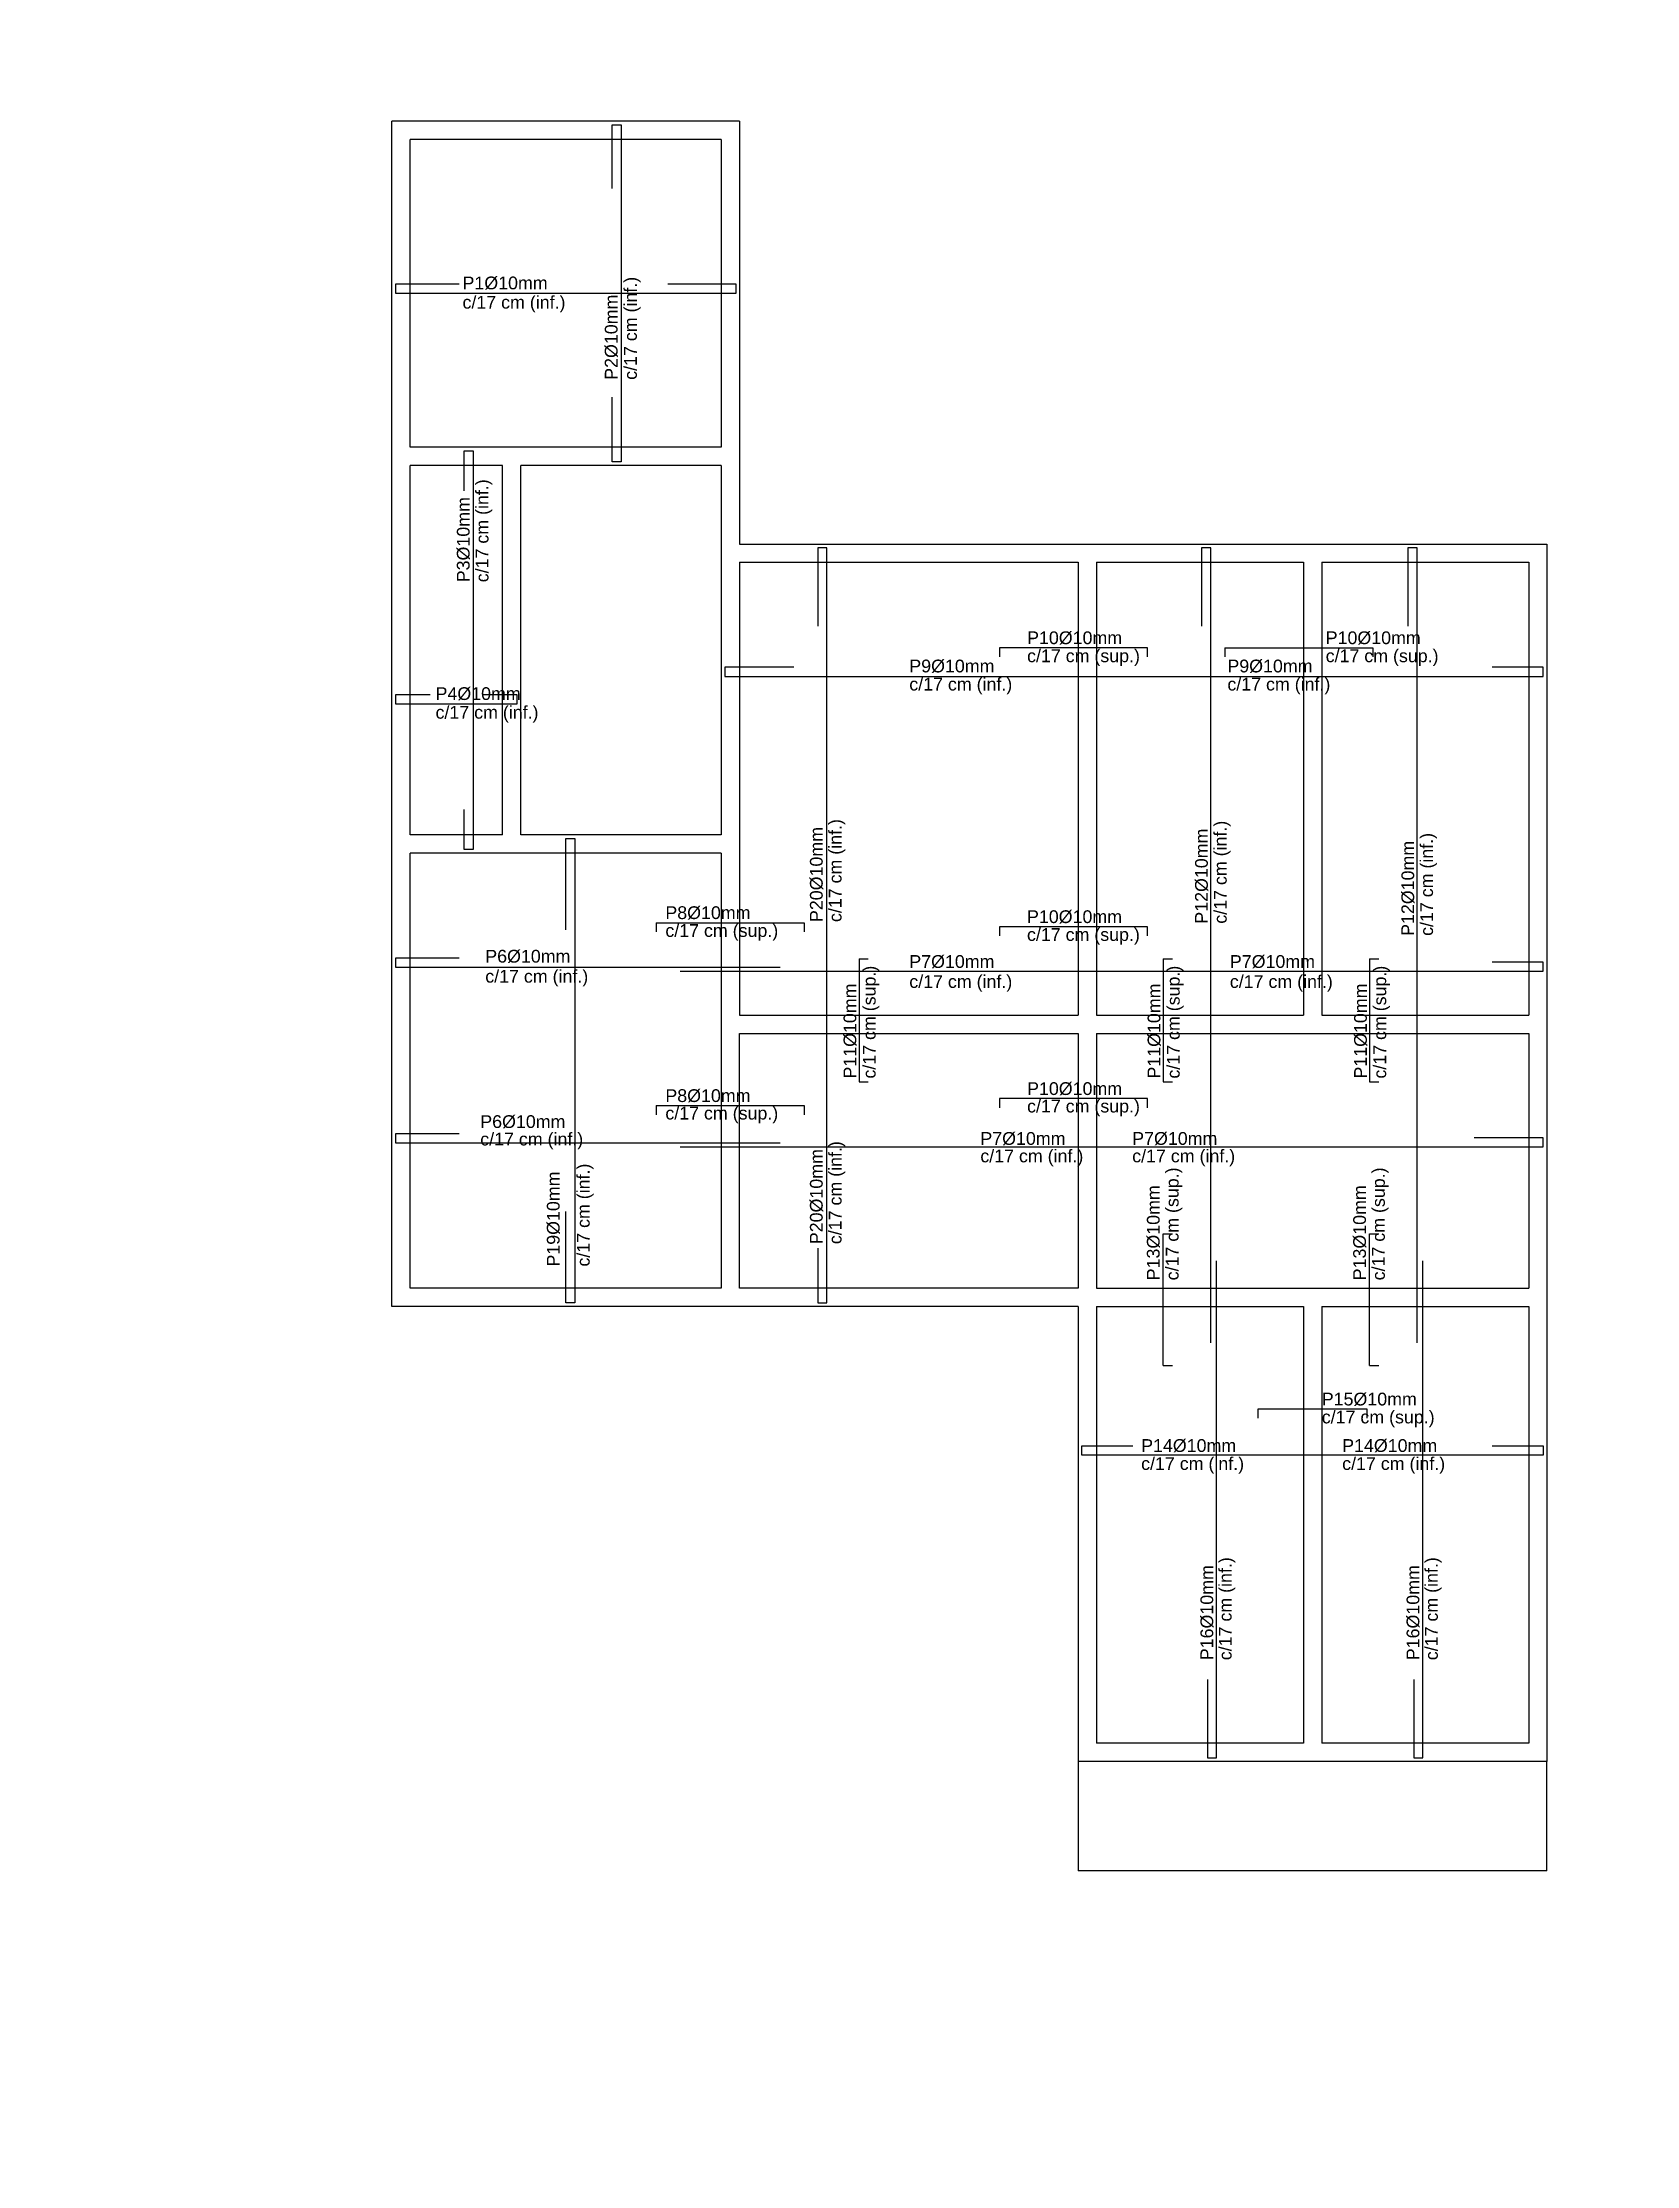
# Paper-space layout 'Nivel3' of a CAD drawing. Extents: x 18 to 193, y 47 to 280.
# The model-space entities are those that its viewports show. They can reach past a viewport. Long polylines and large blocks are cut down to what shows.
import ezdxf

# ---------------------------------------------------------------- set-up
doc = ezdxf.new("R2010")
doc.units = 0
doc.layers.get('0').update_dxf_attribs({"linetype": 'CONTINUOUS'})
for name, color, linetype in [('Armadura', 4, 'CONTINUOUS'), ('TEXTO', 2, 'CONTINUOUS'), ('VIGAS', 5, 'CONTINUOUS')]:
    doc.layers.add(name, color=color, linetype=linetype)
doc.layers.get('0').off()
doc.styles.get("Standard").update_dxf_attribs({"font": 'arial.ttf', "height": 0.18})

msp = doc.modelspace()

# ---------------------------------------------------------------- linework, layer by layer
at = {"layer": 'Armadura'}
for p, q in [((247.912, 65.415), (249.537, 65.415)), ((247.912, 65.415), (247.912, 65.315)), ((249.537, 65.415), (249.537, 65.315)), ((241.671, 62.397), (243.296, 62.397)), ((241.671, 62.397), (241.671, 62.297)), ((243.296, 62.397), (243.296, 62.297)), ((243.9, 62), (244, 62)), ((247.238, 62), (247.338, 62)), ((249.503, 62), (249.603, 62)), ((243.9, 60.65), (244, 60.65)), ((247.238, 60.65), (247.338, 60.65)), ((249.503, 60.65), (249.603, 60.65)), ((241.671, 60.39), (243.296, 60.39)), ((241.671, 60.39), (241.671, 60.29)), ((243.296, 60.39), (243.296, 60.29)), ((247.238, 57.537), (247.238, 58.983)), ((247.238, 58.983), (247.338, 58.983)), ((249.503, 57.537), (249.503, 58.983)), ((249.503, 58.983), (249.603, 58.983)), ((247.238, 57.537), (247.338, 57.537)), ((249.503, 57.537), (249.603, 57.537)), ((247.723, 54.091), (247.723, 53.231)), ((249.988, 54.091), (249.988, 53.231)), ((247.723, 53.231), (247.823, 53.231)), ((249.988, 53.231), (250.088, 53.231))]:
    msp.add_line(p, q, dxfattribs=at)
for points in [[(241.188, 70.453), (241.188, 71.153), (241.288, 71.153), (241.288, 67.455), (241.188, 67.455), (241.188, 68.165)], [(239.51, 69.404), (238.81, 69.404), (238.81, 69.304), (242.548, 69.304), (242.548, 69.404), (241.798, 69.404)], [(239.563, 67.135), (239.563, 67.375), (239.563, 67.575), (239.663, 67.575), (239.663, 63.2), (239.563, 63.2), (239.563, 63.4), (239.563, 63.64)], [(243.444, 58.826), (243.444, 58.226), (243.544, 58.226), (243.544, 66.512), (243.444, 66.512), (243.444, 65.652)], [(247.759, 57.786), (247.759, 66.512), (247.659, 66.512), (247.659, 65.652)], [(250.024, 57.786), (250.024, 66.512), (249.924, 66.512), (249.924, 65.652)], [(247.064, 65.315), (247.064, 65.415), (245.439, 65.415), (245.439, 65.315)], [(243.184, 65.2), (242.424, 65.2), (242.424, 65.1), (251.41, 65.1), (251.41, 65.2), (250.85, 65.2)], [(239.19, 64.899), (238.97, 64.899), (238.81, 64.899), (238.81, 64.799), (240.144, 64.799), (240.144, 64.899), (239.984, 64.899), (239.764, 64.899)], [(240.679, 62.32), (240.679, 63.32), (240.779, 63.32), (240.779, 58.226), (240.679, 58.226), (240.679, 59.226)], [(247.064, 62.253), (247.064, 62.353), (245.439, 62.353), (245.439, 62.253)], [(239.51, 62.009), (238.81, 62.009), (238.81, 61.909), (243.034, 61.909)], [(243.9, 62), (243.9, 60.65)], [(247.238, 62), (247.238, 60.65)], [(249.503, 62), (249.503, 60.65)], [(241.934, 61.864), (251.41, 61.864), (251.41, 61.964), (250.85, 61.964)], [(247.064, 60.366), (247.064, 60.466), (245.439, 60.466), (245.439, 60.366)], [(239.51, 60.08), (238.81, 60.08), (238.81, 59.98), (243.034, 59.98)], [(241.934, 59.936), (251.41, 59.936), (251.41, 60.036), (250.65, 60.036)], [(247.823, 53.231), (247.823, 58.686)], [(250.088, 53.231), (250.088, 58.686)], [(249.477, 56.959), (249.477, 57.059), (248.277, 57.059), (248.277, 56.959)], [(250.85, 56.655), (251.41, 56.655), (251.41, 56.555), (246.344, 56.555), (246.344, 56.655), (246.904, 56.655)]]:
    msp.add_lwpolyline(points, dxfattribs=at)
at = {"layer": 'VIGAS', "linetype": 'Continuous', "ltscale": 0.1}
for p, q in [((242.584, 71.193), (238.77, 71.193)), ((242.584, 71.193), (242.584, 66.552)), ((242.384, 70.993), (238.97, 70.993)), ((238.97, 67.615), (238.97, 70.993)), ((242.384, 70.993), (242.384, 67.615)), ((238.97, 63.36), (238.97, 67.415)), ((242.384, 67.415), (242.384, 63.36)), ((242.584, 66.552), (246.304, 66.552)), ((246.304, 66.552), (251.45, 66.552)), ((251.45, 66.552), (251.45, 58.386)), ((242.584, 66.352), (242.584, 61.381)), ((242.584, 66.352), (246.304, 66.352)), ((246.304, 66.352), (246.304, 61.381)), ((246.504, 66.352), (246.504, 61.381)), ((248.777, 66.352), (248.777, 61.381)), ((248.977, 66.352), (248.977, 61.381)), ((251.25, 66.352), (251.25, 61.381)), ((246.504, 64.74), (246.504, 61.381)), ((242.584, 61.381), (246.304, 61.381)), ((246.504, 61.381), (248.777, 61.381)), ((248.977, 61.381), (251.25, 61.381)), ((242.584, 61.181), (246.304, 61.181)), ((246.504, 61.181), (246.504, 58.386)), ((246.504, 61.181), (251.25, 61.181)), ((251.25, 61.181), (251.25, 58.386)), ((246.504, 58.386), (251.25, 58.386)), ((251.45, 58.386), (251.45, 53.191)), ((246.504, 58.186), (246.504, 53.391)), ((248.777, 58.186), (248.777, 53.391)), ((248.977, 58.186), (248.977, 53.391)), ((251.25, 58.186), (251.25, 53.391))]:
    msp.add_line(p, q, dxfattribs=at)
at = {"layer": 'VIGAS', "linetype": 'Continuous'}
for p, q in [((242.384, 67.615), (238.97, 67.615)), ((239.984, 67.415), (238.97, 67.415)), ((239.984, 63.36), (239.984, 67.415)), ((240.184, 63.36), (240.184, 67.415)), ((242.384, 67.415), (240.184, 67.415)), ((239.984, 63.36), (238.97, 63.36)), ((242.384, 63.16), (238.97, 63.16)), ((242.384, 63.36), (240.184, 63.36))]:
    msp.add_line(p, q, dxfattribs=at)
at = {"layer": 'VIGAS', "linetype": 'Continuous', "ltscale": 0.1}
for points in [[(246.304, 58.186), (238.77, 58.186), (238.77, 71.193)], [(246.504, 66.352), (248.777, 66.352)], [(248.977, 66.352), (251.25, 66.352)], [(242.384, 63.16), (242.384, 58.386), (238.97, 58.386), (238.97, 63.16)], [(246.304, 58.386), (242.584, 58.386), (242.584, 61.181)], [(246.304, 61.181), (246.304, 58.386)], [(246.304, 58.186), (246.304, 53.191)], [(246.504, 58.186), (248.777, 58.186)], [(248.977, 58.186), (251.25, 58.186)], [(248.777, 53.391), (246.504, 53.391)], [(251.25, 53.391), (248.977, 53.391)], [(251.45, 53.191), (246.304, 53.191)], [(251.45, 51.991), (246.304, 51.991)]]:
    msp.add_lwpolyline(points, dxfattribs=at)
at = {"layer": 'VIGAS'}
for points in [[(246.304, 53.191), (246.304, 51.991)], [(251.45, 51.991), (251.45, 53.191)]]:
    msp.add_lwpolyline(points, dxfattribs=at)

# ---------------------------------------------------------------- texts
at = {"layer": 'TEXTO'}
for s, p in [('P1%%c10mm', (239.545, 69.348)), ('c/17 cm (inf.)', (239.545, 69.136)), ('P10%%c10mm', (245.743, 65.454)), ('P10%%c10mm', (249.021, 65.454)), ('P9%%c10mm', (244.45, 65.144)), ('c/17 cm (sup.)', (245.743, 65.256)), ('P9%%c10mm', (247.942, 65.144)), ('c/17 cm (sup.)', (249.021, 65.256)), ('c/17 cm (inf.)', (244.45, 64.945)), ('c/17 cm (inf.)', (247.942, 64.945)), ('c/17 cm (inf.)', (239.249, 64.636)), ('P4%%c10mm', (239.249, 64.841)), ('P8%%c10mm', (241.772, 62.437)), ('P10%%c10mm', (245.742, 62.393)), ('c/17 cm (sup.)', (241.772, 62.241)), ('c/17 cm (sup.)', (245.742, 62.197)), ('P6%%c10mm', (239.795, 61.959)), ('P7%%c10mm', (244.45, 61.901)), ('P7%%c10mm', (247.969, 61.901)), ('c/17 cm (inf.)', (239.795, 61.739)), ('c/17 cm (inf.)', (244.45, 61.681)), ('c/17 cm (inf.)', (247.969, 61.681)), ('P10%%c10mm', (245.743, 60.506)), ('c/17 cm (sup.)', (241.772, 60.237)), ('P8%%c10mm', (241.772, 60.429)), ('c/17 cm (sup.)', (245.743, 60.314)), ('P6%%c10mm', (239.74, 60.144)), ('c/17 cm (inf.)', (239.74, 59.952)), ('c/17 cm (inf.)', (245.23, 59.767)), ('P7%%c10mm', (245.23, 59.959)), ('c/17 cm (inf.)', (246.897, 59.767)), ('P7%%c10mm', (246.897, 59.959)), ('P15%%c10mm', (248.978, 57.099)), ('c/17 cm (sup.)', (248.978, 56.902)), ('P14%%c10mm', (246.995, 56.589)), ('P14%%c10mm', (249.202, 56.589)), ('c/17 cm (inf.)', (246.995, 56.391)), ('c/17 cm (inf.)', (249.202, 56.391))]:
    msp.add_text(s, height=0.14, dxfattribs=at).set_placement(p)
for s, p in [('c/17 cm (inf.)', (241.459, 68.355)), ('P2%%c10mm', (241.247, 68.355)), ('c/17 cm (inf.)', (239.83, 66.133)), ('P3%%c10mm', (239.623, 66.133)), ('P20%%c10mm', (243.499, 62.404)), ('c/17 cm (inf.)', (243.706, 62.404)), ('P12%%c10mm', (247.727, 62.386)), ('c/17 cm (inf.)', (247.934, 62.386)), ('P12%%c10mm', (249.992, 62.252)), ('c/17 cm (inf.)', (250.199, 62.252)), ('c/17 cm (sup.)', (244.08, 60.686)), ('c/17 cm (sup.)', (247.418, 60.686)), ('c/17 cm (sup.)', (249.685, 60.686)), ('P11%%c10mm', (243.868, 60.686)), ('P11%%c10mm', (247.206, 60.686)), ('P11%%c10mm', (249.473, 60.686)), ('P20%%c10mm', (243.499, 58.869)), ('c/17 cm (inf.)', (243.706, 58.869)), ('P19%%c10mm', (240.611, 58.623)), ('c/17 cm (inf.)', (240.941, 58.623)), ('c/17 cm (sup.)', (247.406, 58.472)), ('c/17 cm (sup.)', (249.67, 58.472)), ('P13%%c10mm', (247.198, 58.472)), ('P13%%c10mm', (249.463, 58.472)), ('P16%%c10mm', (247.786, 54.303)), ('c/17 cm (inf.)', (247.988, 54.303)), ('P16%%c10mm', (250.049, 54.303)), ('c/17 cm (inf.)', (250.252, 54.303))]:
    msp.add_text(s, height=0.14, rotation=90, dxfattribs=at).set_placement(p)

psp = doc.layouts.new('Nivel3')

# ---------------------------------------------------------------- viewports
at = {"layer": '0', "view_target_point": (227.79, 45.088)}
psp.add_viewport(center=(105.62, 163.06), size=(175, 233), view_center_point=(15.894, 15.319), view_height=23.3, dxfattribs=at)

doc.saveas('drawing.dxf')
